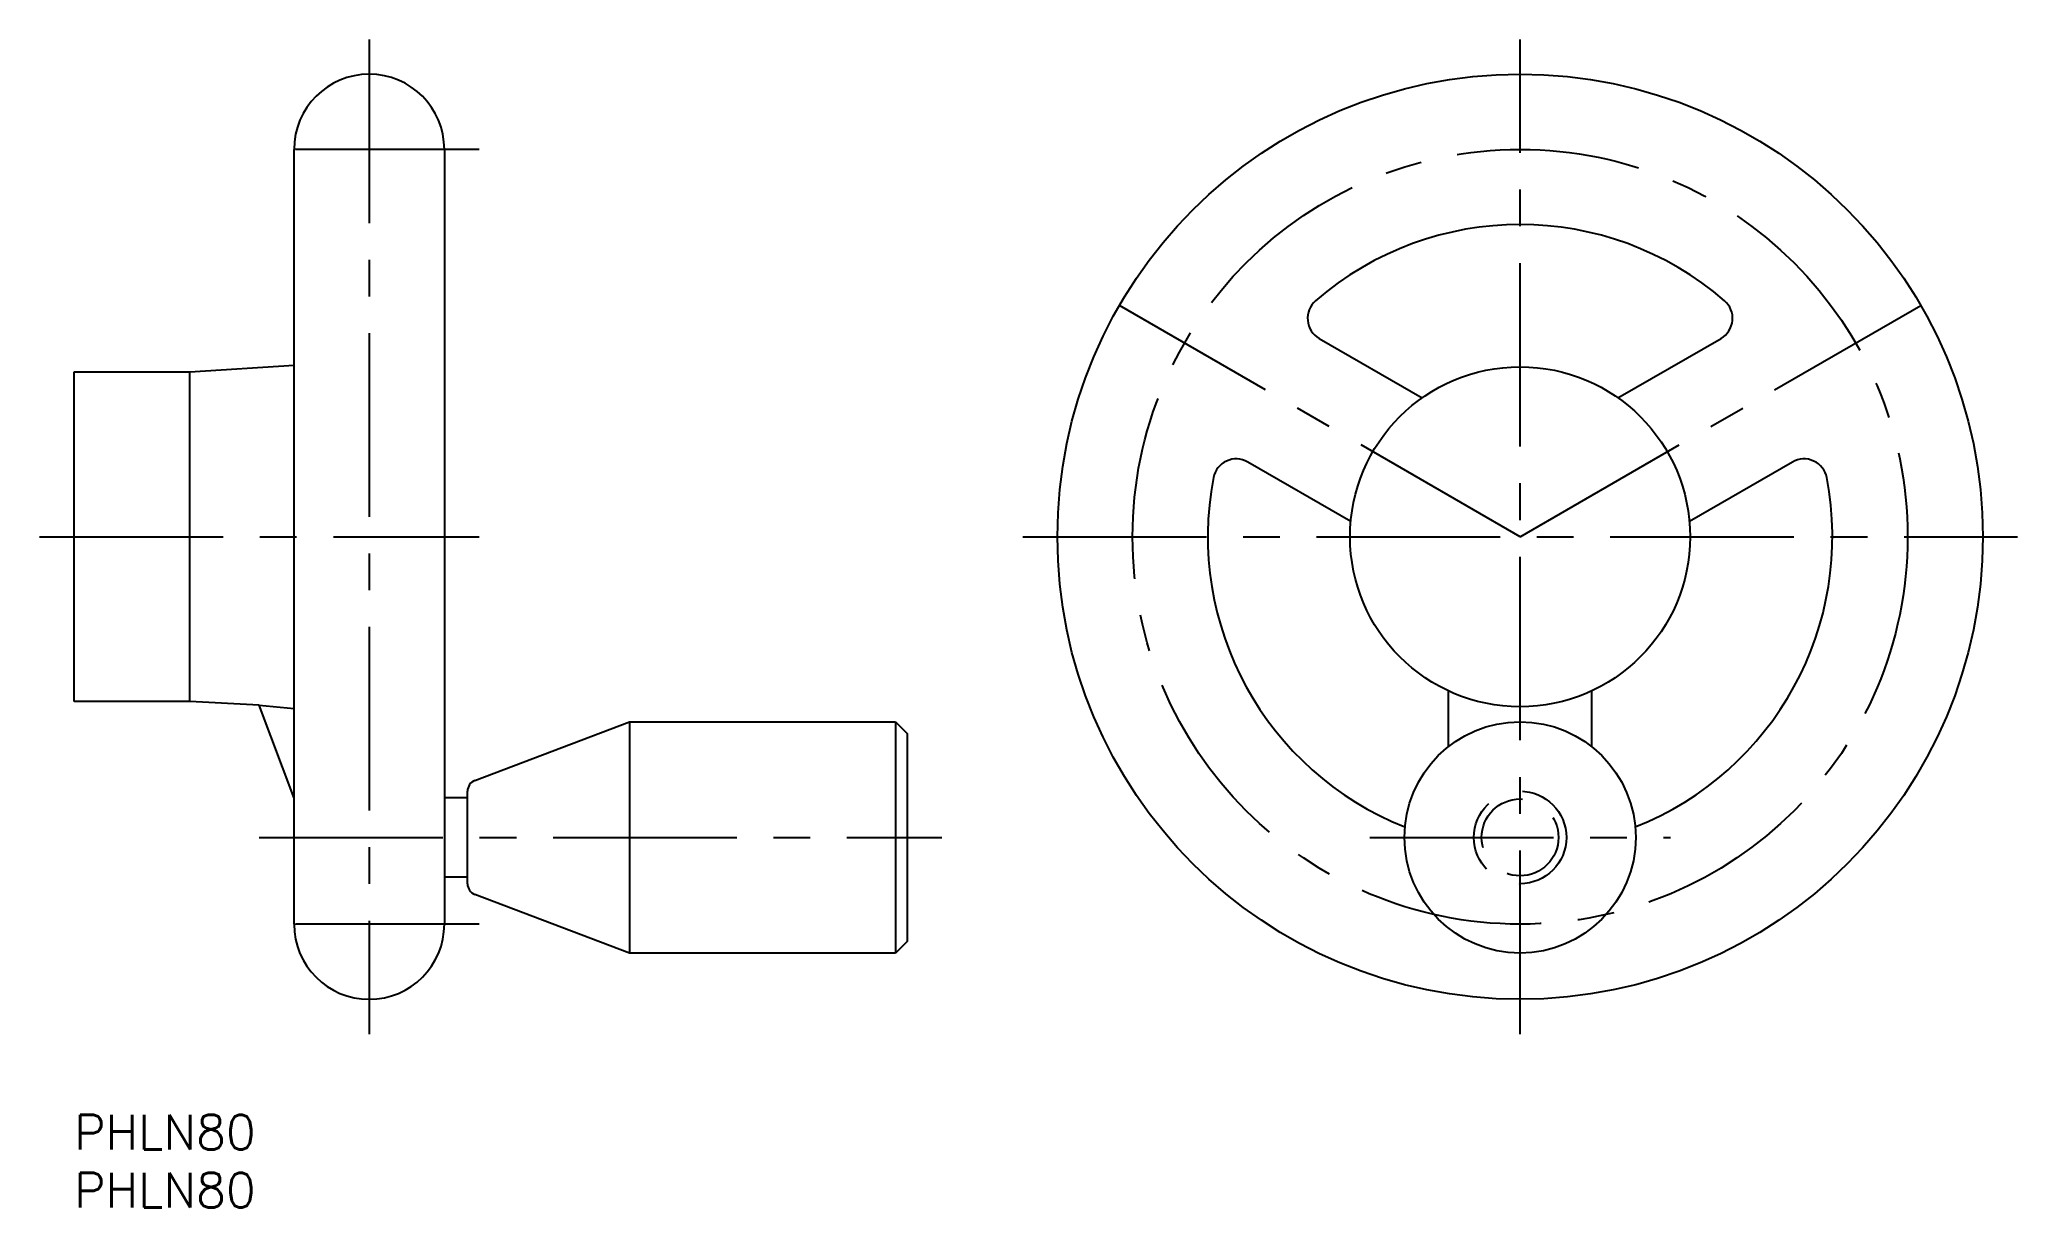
# Model space of a CAD drawing. Extents: x -3 to 168, y -8 to 93.
import ezdxf

# ---------------------------------------------------------------- set-up
doc = ezdxf.new("R2010")
doc.units = 0
doc.header["$LTSCALE"] = 0.5
doc.linetypes.add('CENTER', pattern=[50.8, 31.75, -6.35, 6.35, -6.35])
doc.linetypes.add('DASHED', pattern=[19.05, 12.7, -6.35])
for name, color, linetype in [('MSM_CENTER', 1, 'CENTER'), ('MSM_CONTINUOUS', 7, 'CONTINUOUS'), ('MSM_DASHED', 4, 'DASHED'), ('MSM_PART_NUMBER', 7, 'CONTINUOUS')]:
    doc.layers.add(name, color=color, linetype=linetype)
doc.styles.get("Standard").update_dxf_attribs({"font": 'txt.shx', "height": 3, "bigfont": 'bigfont.shx'})

# ---------------------------------------------------------------- blocks, each defined once
blk = doc.blocks.new('*U3')
at = {"layer": 'MSM_PART_NUMBER'}
blk.add_text('PHLN80', height=3, dxfattribs=at).set_placement((0, -3))
blk = doc.blocks.new('*U4')
at = {"layer": 'MSM_PART_NUMBER'}
blk.add_text('PHLN80', height=3, dxfattribs=at).set_placement((0, -8))

msp = doc.modelspace()

# ---------------------------------------------------------------- linework, layer by layer
at = {"layer": 'MSM_CENTER'}
for p, q in [((25.5, 93), (25.5, 7)), ((125, 7), (125, 93)), ((35, 83.5), (16, 83.5)), ((125, 50), (90.358984, 70)), ((125, 50), (159.641016, 70)), ((-3, 50), (35, 50)), ((82, 50), (168, 50)), ((16, 24), (75, 24)), ((112, 24), (138, 24)), ((35, 16.5), (16, 16.5))]:
    msp.add_line(p, q, dxfattribs=at)
msp.add_circle((125, 50), 33.5, dxfattribs=at)
at = {"layer": 'MSM_CONTINUOUS'}
for p, q in [((19, 16.5), (19, 83.5)), ((32, 83.5), (32, 16.5)), ((107.627123, 67.160511), (116.534599, 62.017778)), ((133.465401, 62.017778), (142.372877, 67.160511)), ((0, 35.75), (0, 64.25)), ((0, 64.25), (10, 64.25)), ((10, 64.25), (19, 64.84)), ((10, 35.75), (10, 64.25)), ((110.359599, 51.322364), (101.452123, 56.465097)), ((148.547877, 56.465097), (139.640401, 51.322364)), ((118.825, 31.865709), (118.825, 36.659859)), ((131.175, 36.659859), (131.175, 31.865709)), ((10, 35.75), (0, 35.75)), ((15.991964, 35.44075), (10, 35.75)), ((19, 27.392117), (15.991964, 35.44075)), ((15.991964, 35.44075), (19, 35.16)), ((34.64538, 28.93501), (48, 34)), ((48, 34), (71, 34)), ((48, 34), (48, 14)), ((71, 34), (71, 14)), ((71, 34), (72, 33)), ((72, 33), (72, 15)), ((32, 27.44), (34, 27.44)), ((34, 20), (34, 28)), ((34, 20.56), (32, 20.56)), ((48, 14), (34.64538, 19.06499)), ((71, 14), (48, 14)), ((72, 15), (71, 14))]:
    msp.add_line(p, q, dxfattribs=at)
for centre, radius in [((125, 50), 40), ((125, 50), 14.7), ((125, 24), 10)]:
    msp.add_circle(centre, radius, dxfattribs=at)
for centre, radius, start, end in [((25.5, 83.5), 6.5, 0, 180), ((125, 50), 27, 49.086788, 130.913212), ((108.627123, 68.892562), 2, 130.913212, 240), ((141.372877, 68.892562), 2, 300, 49.086788), ((100.452123, 54.733047), 2, 60, 169.086788), ((149.547877, 54.733047), 2, 10.913212, 120), ((125, 50), 27, 169.086788, 248.355016), ((125, 50), 27, 291.644984, 10.913212), ((35, 28), 1, 110.770169, 180), ((35, 20), 1, 180, 249.229831), ((25.5, 16.5), 6.5, 180, 0)]:
    msp.add_arc(centre, radius, start, end, dxfattribs=at)
at = {"layer": 'MSM_DASHED'}
for radius in [4, 3.3235]:
    msp.add_circle((125, 24), radius, dxfattribs=at)

# ---------------------------------------------------------------- block references
at = {"layer": 'MSM_CONTINUOUS'}
for name in ['*U3', '*U4']:
    msp.add_blockref(name, (0, 0), dxfattribs=at)

doc.saveas('drawing.dxf')
